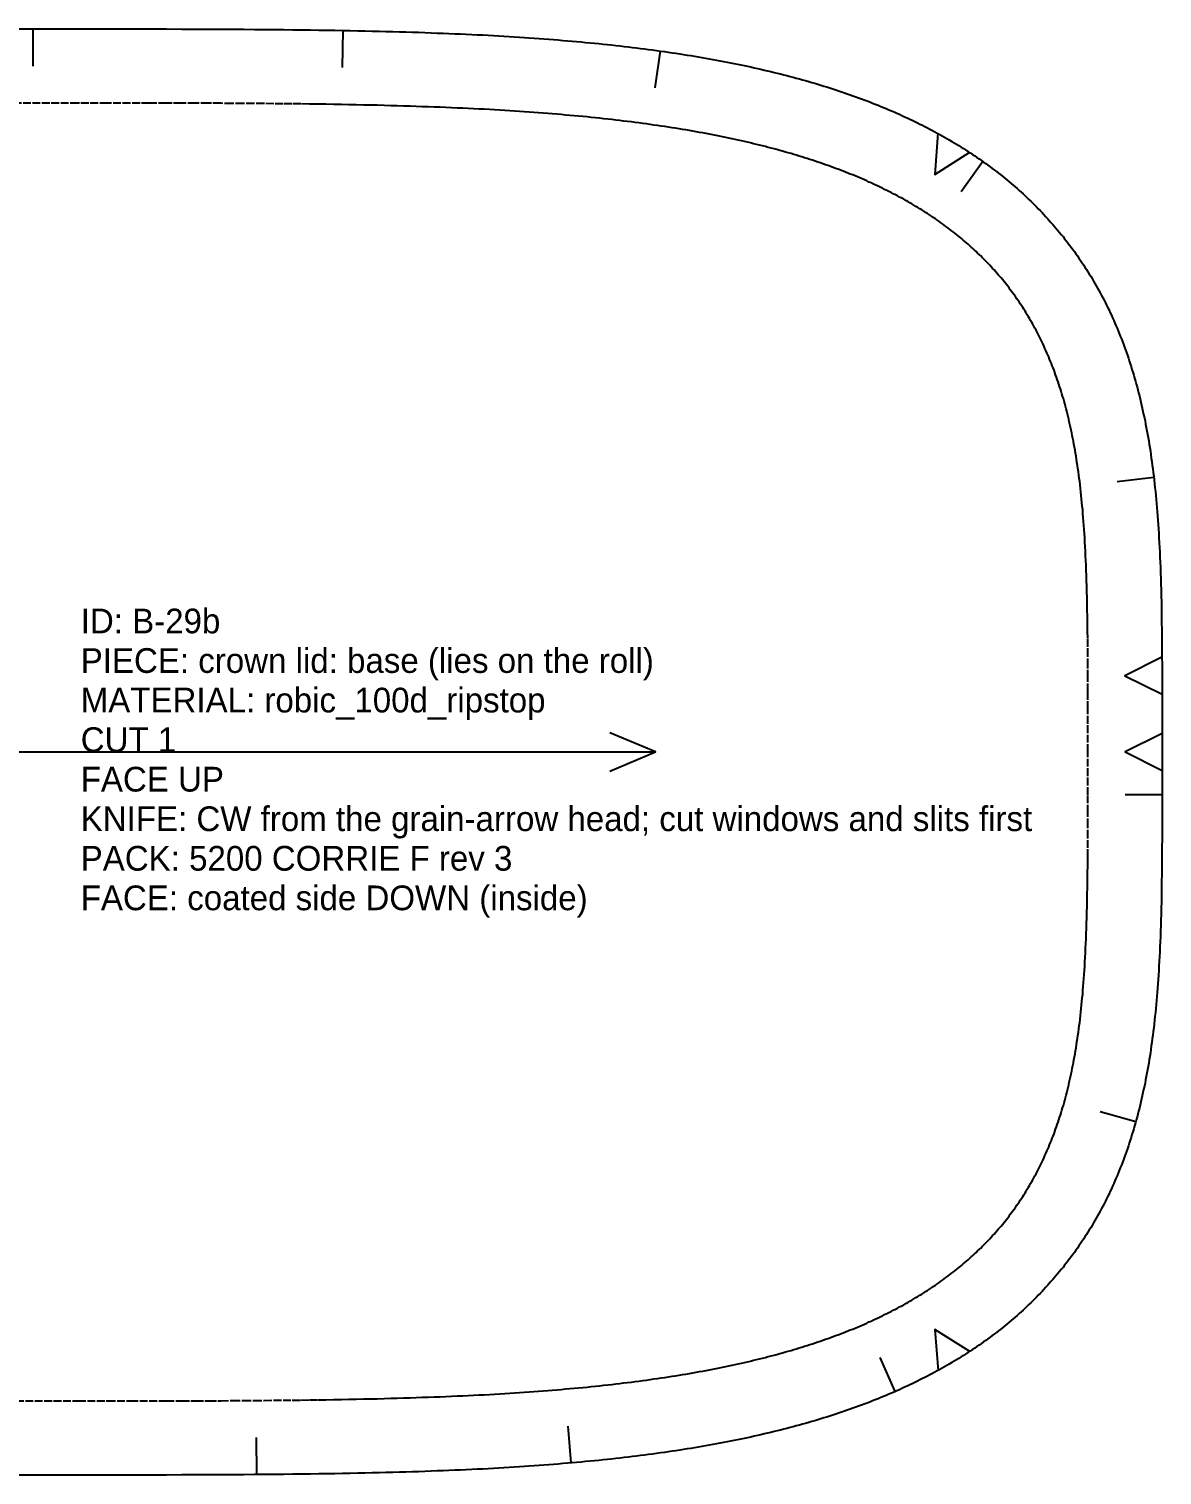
# Model space of a CAD drawing. Header units: millimetres. Extents: x 0 to 9408, y -22 to 1524.
# Drawn here: x 5064.6 to 5248, y 723.5 to 957.5 of the extents above; entities that cross this region are included whole.
import ezdxf

# ---------------------------------------------------------------- set-up
doc = ezdxf.new("R2010")
doc.units = ezdxf.units.MM
doc.linetypes.add('DASHED', pattern=[1.524, 1.27, -0.254])
for name, color, linetype in [('CUT', 7, 'Continuous'), ('GRAIN', 5, 'Continuous'), ('NOTCH', 1, 'Continuous'), ('SEW', 3, 'Continuous'), ('TEXT', 2, 'Continuous')]:
    doc.layers.add(name, color=color, linetype=linetype)

msp = doc.modelspace()

# ---------------------------------------------------------------- linework, layer by layer
at = {"layer": 'CUT'}
msp.add_lwpolyline([(5061, 957.5), (5072.56, 957.5), (5077.36, 957.5), (5081.04, 957.5), (5084.14, 957.49), (5086.87, 957.49), (5089.35, 957.48), (5091.62, 957.48), (5093.74, 957.47), (5095.74, 957.46), (5097.62, 957.45), (5099.41, 957.44), (5101.13, 957.43), (5102.77, 957.42), (5104.35, 957.4), (5105.88, 957.39), (5107.35, 957.37), (5108.79, 957.35), (5110.18, 957.34), (5111.53, 957.32), (5112.85, 957.3), (5114.14, 957.28), (5115.39, 957.26), (5116.62, 957.23), (5117.82, 957.21), (5119, 957.18), (5120.16, 957.16), (5121.29, 957.13), (5122.4, 957.1), (5123.49, 957.07), (5124.57, 957.04), (5125.62, 957.01), (5126.66, 956.98), (5127.69, 956.95), (5128.7, 956.91), (5129.69, 956.88), (5130.67, 956.84), (5131.64, 956.81), (5132.59, 956.77), (5133.53, 956.73), (5134.46, 956.69), (5135.37, 956.65), (5136.28, 956.6), (5137.17, 956.56), (5138.06, 956.52), (5138.93, 956.47), (5139.8, 956.42), (5140.65, 956.37), (5141.5, 956.33), (5142.34, 956.28), (5143.17, 956.22), (5143.99, 956.17), (5144.8, 956.12), (5145.6, 956.06), (5146.4, 956.01), (5147.19, 955.95), (5147.97, 955.9), (5148.74, 955.84), (5149.51, 955.78), (5150.27, 955.72), (5151.03, 955.65), (5151.77, 955.59), (5152.51, 955.53), (5153.25, 955.46), (5153.98, 955.4), (5154.7, 955.33), (5155.42, 955.26), (5156.13, 955.19), (5156.84, 955.12), (5157.54, 955.05), (5158.23, 954.97), (5158.92, 954.9), (5159.61, 954.82), (5160.29, 954.75), (5160.96, 954.67), (5161.63, 954.59), (5162.3, 954.51), (5162.96, 954.43), (5163.61, 954.35), (5164.26, 954.27), (5164.91, 954.18), (5165.55, 954.1), (5166.19, 954.01), (5166.83, 953.92), (5167.46, 953.83), (5168.08, 953.74), (5168.7, 953.65), (5169.32, 953.56), (5169.94, 953.46), (5170.55, 953.37), (5171.15, 953.27), (5171.76, 953.18), (5172.35, 953.08), (5172.95, 952.98), (5173.54, 952.88), (5174.13, 952.78), (5174.71, 952.67), (5175.29, 952.57), (5175.87, 952.46), (5176.45, 952.36), (5177.02, 952.25), (5177.59, 952.14), (5178.15, 952.03), (5178.71, 951.92), (5179.27, 951.8), (5179.82, 951.69), (5180.38, 951.57), (5180.93, 951.46), (5181.47, 951.34), (5182.01, 951.22), (5182.55, 951.1), (5183.09, 950.97), (5183.63, 950.85), (5184.16, 950.73), (5184.69, 950.6), (5185.21, 950.47), (5185.73, 950.35), (5186.25, 950.22), (5186.77, 950.08), (5187.29, 949.95), (5187.8, 949.82), (5188.31, 949.68), (5188.81, 949.55), (5189.32, 949.41), (5189.82, 949.27), (5190.32, 949.13), (5190.82, 948.99), (5191.31, 948.84), (5191.8, 948.7), (5192.29, 948.55), (5192.78, 948.41), (5193.26, 948.26), (5193.74, 948.11), (5194.22, 947.96), (5194.7, 947.8), (5195.18, 947.65), (5195.65, 947.49), (5196.12, 947.33), (5196.59, 947.18), (5197.05, 947.01), (5197.52, 946.85), (5197.98, 946.69), (5198.44, 946.53), (5198.89, 946.36), (5199.35, 946.19), (5199.8, 946.02), (5200.25, 945.85), (5200.7, 945.68), (5201.14, 945.51), (5201.59, 945.33), (5202.03, 945.15), (5202.47, 944.97), (5202.91, 944.79), (5203.34, 944.61), (5203.77, 944.43), (5204.21, 944.25), (5204.63, 944.06), (5205.06, 943.87), (5205.49, 943.68), (5205.91, 943.49), (5206.33, 943.3), (5206.75, 943.1), (5207.17, 942.91), (5207.58, 942.71), (5207.99, 942.51), (5208.4, 942.31), (5208.81, 942.11), (5209.22, 941.9), (5209.62, 941.69), (5210.03, 941.49), (5210.43, 941.28), (5210.83, 941.07), (5211.22, 940.85), (5211.62, 940.64), (5212.01, 940.42), (5212.4, 940.2), (5212.79, 939.98), (5213.18, 939.76), (5213.57, 939.54), (5213.95, 939.31), (5214.33, 939.08), (5214.71, 938.85), (5215.09, 938.62), (5215.46, 938.39), (5215.84, 938.16), (5216.21, 937.92), (5216.58, 937.68), (5216.95, 937.44), (5217.31, 937.2), (5217.68, 936.95), (5218.04, 936.71), (5218.4, 936.46), (5218.76, 936.21), (5219.11, 935.96), (5219.47, 935.71), (5219.82, 935.45), (5220.17, 935.19), (5220.52, 934.93), (5220.86, 934.67), (5221.21, 934.41), (5221.55, 934.14), (5221.89, 933.87), (5222.23, 933.61), (5222.57, 933.33), (5222.9, 933.06), (5223.23, 932.78), (5223.56, 932.51), (5223.89, 932.23), (5224.22, 931.95), (5224.54, 931.66), (5224.86, 931.38), (5225.18, 931.09), (5225.5, 930.8), (5225.82, 930.51), (5226.13, 930.21), (5226.44, 929.92), (5226.75, 929.62), (5227.06, 929.32), (5227.37, 929.02), (5227.67, 928.71), (5227.97, 928.41), (5228.27, 928.1), (5228.57, 927.79), (5228.86, 927.47), (5229.16, 927.16), (5229.45, 926.84), (5229.74, 926.52), (5230.02, 926.2), (5230.31, 925.88), (5230.59, 925.55), (5230.87, 925.22), (5231.15, 924.89), (5231.42, 924.56), (5231.69, 924.23), (5231.97, 923.89), (5232.23, 923.55), (5232.5, 923.21), (5232.76, 922.87), (5233.03, 922.53), (5233.29, 922.18), (5233.54, 921.83), (5233.8, 921.48), (5234.05, 921.12), (5234.3, 920.77), (5234.55, 920.41), (5234.79, 920.05), (5235.04, 919.69), (5235.28, 919.32), (5235.52, 918.96), (5235.75, 918.59), (5235.99, 918.22), (5236.22, 917.84), (5236.45, 917.47), (5236.68, 917.09), (5236.9, 916.71), (5237.12, 916.33), (5237.34, 915.94), (5237.56, 915.56), (5237.78, 915.17), (5237.99, 914.78), (5238.2, 914.38), (5238.41, 913.99), (5238.61, 913.59), (5238.82, 913.19), (5239.02, 912.79), (5239.22, 912.38), (5239.41, 911.98), (5239.61, 911.57), (5239.8, 911.16), (5239.99, 910.74), (5240.17, 910.33), (5240.36, 909.91), (5240.54, 909.49), (5240.72, 909.06), (5240.9, 908.64), (5241.07, 908.21), (5241.24, 907.78), (5241.41, 907.35), (5241.58, 906.91), (5241.75, 906.47), (5241.91, 906.03), (5242.07, 905.59), (5242.23, 905.14), (5242.39, 904.69), (5242.54, 904.24), (5242.69, 903.79), (5242.84, 903.33), (5242.99, 902.87), (5243.13, 902.41), (5243.27, 901.94), (5243.41, 901.47), (5243.55, 901), (5243.68, 900.53), (5243.82, 900.05), (5243.95, 899.57), (5244.08, 899.09), (5244.2, 898.6), (5244.33, 898.11), (5244.45, 897.62), (5244.57, 897.12), (5244.68, 896.62), (5244.8, 896.12), (5244.91, 895.61), (5245.02, 895.1), (5245.13, 894.58), (5245.24, 894.06), (5245.34, 893.54), (5245.44, 893.01), (5245.54, 892.48), (5245.64, 891.95), (5245.74, 891.41), (5245.83, 890.86), (5245.92, 890.31), (5246.01, 889.76), (5246.1, 889.2), (5246.18, 888.63), (5246.26, 888.06), (5246.35, 887.49), (5246.42, 886.91), (5246.5, 886.32), (5246.58, 885.72), (5246.65, 885.12), (5246.72, 884.52), (5246.79, 883.9), (5246.85, 883.28), (5246.92, 882.65), (5246.98, 882.02), (5247.04, 881.37), (5247.1, 880.72), (5247.16, 880.06), (5247.21, 879.39), (5247.26, 878.71), (5247.32, 878.01), (5247.36, 877.31), (5247.41, 876.6), (5247.46, 875.87), (5247.5, 875.13), (5247.54, 874.37), (5247.58, 873.6), (5247.62, 872.82), (5247.66, 872.02), (5247.69, 871.19), (5247.72, 870.35), (5247.75, 869.49), (5247.78, 868.6), (5247.81, 867.69), (5247.83, 866.75), (5247.86, 865.77), (5247.88, 864.76), (5247.9, 863.71), (5247.92, 862.61), (5247.93, 861.46), (5247.95, 860.25), (5247.96, 858.96), (5247.97, 857.57), (5247.98, 856.07), (5247.99, 854.42), (5247.99, 852.54), (5248, 850.33), (5248, 847.44), (5248, 840.5), (5248, 833.55), (5248, 830.67), (5247.99, 828.46), (5247.99, 826.58), (5247.98, 824.93), (5247.97, 823.43), (5247.96, 822.04), (5247.95, 820.75), (5247.93, 819.54), (5247.92, 818.39), (5247.9, 817.29), (5247.88, 816.24), (5247.86, 815.23), (5247.83, 814.25), (5247.81, 813.31), (5247.78, 812.4), (5247.75, 811.51), (5247.72, 810.65), (5247.69, 809.81), (5247.66, 808.98), (5247.62, 808.18), (5247.58, 807.4), (5247.54, 806.63), (5247.5, 805.87), (5247.46, 805.13), (5247.41, 804.4), (5247.36, 803.69), (5247.32, 802.99), (5247.26, 802.29), (5247.21, 801.61), (5247.16, 800.94), (5247.1, 800.28), (5247.04, 799.63), (5246.98, 798.98), (5246.92, 798.35), (5246.85, 797.72), (5246.79, 797.1), (5246.72, 796.48), (5246.65, 795.88), (5246.58, 795.28), (5246.5, 794.68), (5246.42, 794.09), (5246.35, 793.51), (5246.26, 792.94), (5246.18, 792.37), (5246.1, 791.8), (5246.01, 791.24), (5245.92, 790.69), (5245.83, 790.14), (5245.74, 789.59), (5245.64, 789.05), (5245.54, 788.52), (5245.44, 787.99), (5245.34, 787.46), (5245.24, 786.94), (5245.13, 786.42), (5245.02, 785.9), (5244.91, 785.39), (5244.8, 784.88), (5244.68, 784.38), (5244.57, 783.88), (5244.45, 783.38), (5244.33, 782.89), (5244.2, 782.4), (5244.08, 781.91), (5243.95, 781.43), (5243.82, 780.95), (5243.68, 780.47), (5243.55, 780), (5243.41, 779.53), (5243.27, 779.06), (5243.13, 778.59), (5242.99, 778.13), (5242.84, 777.67), (5242.69, 777.21), (5242.54, 776.76), (5242.39, 776.31), (5242.23, 775.86), (5242.07, 775.41), (5241.91, 774.97), (5241.75, 774.53), (5241.58, 774.09), (5241.41, 773.65), (5241.24, 773.22), (5241.07, 772.79), (5240.9, 772.36), (5240.72, 771.94), (5240.54, 771.51), (5240.36, 771.09), (5240.17, 770.67), (5239.99, 770.26), (5239.8, 769.84), (5239.61, 769.43), (5239.41, 769.02), (5239.22, 768.62), (5239.02, 768.21), (5238.82, 767.81), (5238.61, 767.41), (5238.41, 767.01), (5238.2, 766.62), (5237.99, 766.22), (5237.78, 765.83), (5237.56, 765.44), (5237.34, 765.06), (5237.12, 764.67), (5236.9, 764.29), (5236.68, 763.91), (5236.45, 763.53), (5236.22, 763.16), (5235.99, 762.78), (5235.75, 762.41), (5235.52, 762.04), (5235.28, 761.68), (5235.04, 761.31), (5234.79, 760.95), (5234.55, 760.59), (5234.3, 760.23), (5234.05, 759.88), (5233.8, 759.52), (5233.54, 759.17), (5233.29, 758.82), (5233.03, 758.47), (5232.76, 758.13), (5232.5, 757.79), (5232.23, 757.45), (5231.97, 757.11), (5231.69, 756.77), (5231.42, 756.44), (5231.15, 756.11), (5230.87, 755.78), (5230.59, 755.45), (5230.31, 755.12), (5230.02, 754.8), (5229.74, 754.48), (5229.45, 754.16), (5229.16, 753.84), (5228.86, 753.53), (5228.57, 753.21), (5228.27, 752.9), (5227.97, 752.59), (5227.67, 752.29), (5227.37, 751.98), (5227.06, 751.68), (5226.75, 751.38), (5226.44, 751.08), (5226.13, 750.79), (5225.82, 750.49), (5225.5, 750.2), (5225.18, 749.91), (5224.86, 749.62), (5224.54, 749.34), (5224.22, 749.05), (5223.89, 748.77), (5223.56, 748.49), (5223.23, 748.22), (5222.9, 747.94), (5222.57, 747.67), (5222.23, 747.39), (5221.89, 747.13), (5221.55, 746.86), (5221.21, 746.59), (5220.86, 746.33), (5220.52, 746.07), (5220.17, 745.81), (5219.82, 745.55), (5219.47, 745.29), (5219.11, 745.04), (5218.76, 744.79), (5218.4, 744.54), (5218.04, 744.29), (5217.68, 744.05), (5217.31, 743.8), (5216.95, 743.56), (5216.58, 743.32), (5216.21, 743.08), (5215.84, 742.84), (5215.46, 742.61), (5215.09, 742.38), (5214.71, 742.15), (5214.33, 741.92), (5213.95, 741.69), (5213.57, 741.46), (5213.18, 741.24), (5212.79, 741.02), (5212.4, 740.8), (5212.01, 740.58), (5211.62, 740.36), (5211.22, 740.15), (5210.83, 739.93), (5210.43, 739.72), (5210.03, 739.51), (5209.62, 739.31), (5209.22, 739.1), (5208.81, 738.89), (5208.4, 738.69), (5207.99, 738.49), (5207.58, 738.29), (5207.17, 738.09), (5206.75, 737.9), (5206.33, 737.7), (5205.91, 737.51), (5205.49, 737.32), (5205.06, 737.13), (5204.63, 736.94), (5204.21, 736.75), (5203.77, 736.57), (5203.34, 736.39), (5202.91, 736.21), (5202.47, 736.03), (5202.03, 735.85), (5201.59, 735.67), (5201.14, 735.49), (5200.7, 735.32), (5200.25, 735.15), (5199.8, 734.98), (5199.35, 734.81), (5198.89, 734.64), (5198.44, 734.47), (5197.98, 734.31), (5197.52, 734.15), (5197.05, 733.99), (5196.59, 733.82), (5196.12, 733.67), (5195.65, 733.51), (5195.18, 733.35), (5194.7, 733.2), (5194.22, 733.04), (5193.74, 732.89), (5193.26, 732.74), (5192.78, 732.59), (5192.29, 732.45), (5191.8, 732.3), (5191.31, 732.16), (5190.82, 732.01), (5190.32, 731.87), (5189.82, 731.73), (5189.32, 731.59), (5188.81, 731.45), (5188.31, 731.32), (5187.8, 731.18), (5187.29, 731.05), (5186.77, 730.92), (5186.25, 730.78), (5185.73, 730.65), (5185.21, 730.53), (5184.69, 730.4), (5184.16, 730.27), (5183.63, 730.15), (5183.09, 730.03), (5182.55, 729.9), (5182.01, 729.78), (5181.47, 729.66), (5180.93, 729.54), (5180.38, 729.43), (5179.82, 729.31), (5179.27, 729.2), (5178.71, 729.08), (5178.15, 728.97), (5177.59, 728.86), (5177.02, 728.75), (5176.45, 728.64), (5175.87, 728.54), (5175.29, 728.43), (5174.71, 728.33), (5174.13, 728.22), (5173.54, 728.12), (5172.95, 728.02), (5172.35, 727.92), (5171.76, 727.82), (5171.15, 727.73), (5170.55, 727.63), (5169.94, 727.54), (5169.32, 727.44), (5168.7, 727.35), (5168.08, 727.26), (5167.46, 727.17), (5166.83, 727.08), (5166.19, 726.99), (5165.55, 726.9), (5164.91, 726.82), (5164.26, 726.73), (5163.61, 726.65), (5162.96, 726.57), (5162.3, 726.49), (5161.63, 726.41), (5160.96, 726.33), (5160.29, 726.25), (5159.61, 726.18), (5158.92, 726.1), (5158.23, 726.03), (5157.54, 725.95), (5156.84, 725.88), (5156.13, 725.81), (5155.42, 725.74), (5154.7, 725.67), (5153.98, 725.6), (5153.25, 725.54), (5152.51, 725.47), (5151.77, 725.41), (5151.03, 725.35), (5150.27, 725.28), (5149.51, 725.22), (5148.74, 725.16), (5147.97, 725.1), (5147.19, 725.05), (5146.4, 724.99), (5145.6, 724.94), (5144.8, 724.88), (5143.99, 724.83), (5143.17, 724.78), (5142.34, 724.72), (5141.5, 724.67), (5140.65, 724.63), (5139.8, 724.58), (5138.93, 724.53), (5138.06, 724.48), (5137.17, 724.44), (5136.28, 724.4), (5135.37, 724.35), (5134.46, 724.31), (5133.53, 724.27), (5132.59, 724.23), (5131.64, 724.19), (5130.67, 724.16), (5129.69, 724.12), (5128.7, 724.09), (5127.69, 724.05), (5126.66, 724.02), (5125.62, 723.99), (5124.57, 723.96), (5123.49, 723.93), (5122.4, 723.9), (5121.29, 723.87), (5120.16, 723.84), (5119, 723.82), (5117.82, 723.79), (5116.62, 723.77), (5115.39, 723.74), (5114.14, 723.72), (5112.85, 723.7), (5111.53, 723.68), (5110.18, 723.66), (5108.79, 723.65), (5107.35, 723.63), (5105.88, 723.61), (5104.34, 723.6), (5102.76, 723.58), (5101.12, 723.57), (5099.4, 723.56), (5097.61, 723.55), (5095.73, 723.54), (5093.74, 723.53), (5091.62, 723.52), (5089.34, 723.52), (5086.87, 723.51), (5084.13, 723.51), (5081.03, 723.5), (5077.35, 723.5), (5072.56, 723.5), (5061, 723.5)], dxfattribs=at)
at = {"layer": 'GRAIN'}
for points in [[(5158.63, 837.38), (5166, 840.5), (5158.63, 843.62)], [(4956, 840.5), (5166, 840.5)]]:
    msp.add_lwpolyline(points, dxfattribs=at)
at = {"layer": 'NOTCH'}
for points in [[(5065.23, 957.5), (5065.23, 951.5)], [(5115.44, 957.26), (5115.33, 951.26)], [(5166.75, 953.93), (5165.92, 947.99)], [(5211.73, 940.64), (5211.22, 933.95), (5216.88, 937.56)], [(5218.98, 936.05), (5215.51, 931.16)], [(5246.67, 884.94), (5240.71, 884.24)], [(5247.98, 855.84), (5241.99, 852.83), (5248, 849.84)], [(5248, 843.52), (5242, 840.52), (5248, 837.52)], [(5248, 833.57), (5242, 833.58)], [(5243.73, 780.65), (5237.96, 782.27)], [(5216.91, 743.47), (5211.25, 747.07), (5211.77, 740.38)], [(5204.81, 737.02), (5202.4, 742.51)], [(5152.38, 725.46), (5151.86, 731.44)], [(5101.48, 723.57), (5101.43, 729.57)]]:
    msp.add_lwpolyline(points, dxfattribs=at)
at = {"layer": 'SEW', "linetype": 'DASHED'}
msp.add_lwpolyline([(5061, 735.5), (5072.56, 735.5), (5077.35, 735.5), (5081.02, 735.5), (5084.12, 735.51), (5086.85, 735.51), (5089.31, 735.52), (5091.58, 735.52), (5093.69, 735.53), (5095.67, 735.54), (5097.55, 735.55), (5099.33, 735.56), (5101.03, 735.57), (5102.67, 735.58), (5104.24, 735.6), (5105.75, 735.61), (5107.22, 735.63), (5108.64, 735.64), (5110.02, 735.66), (5111.36, 735.68), (5112.66, 735.7), (5113.94, 735.72), (5115.18, 735.74), (5116.39, 735.76), (5117.58, 735.79), (5118.74, 735.81), (5119.88, 735.84), (5121, 735.86), (5122.09, 735.89), (5123.17, 735.92), (5124.22, 735.95), (5125.26, 735.98), (5126.29, 736.01), (5127.29, 736.04), (5128.28, 736.08), (5129.26, 736.11), (5130.22, 736.15), (5131.16, 736.18), (5132.1, 736.22), (5133.02, 736.26), (5133.92, 736.3), (5134.82, 736.34), (5135.71, 736.38), (5136.58, 736.43), (5137.44, 736.47), (5138.3, 736.51), (5139.14, 736.56), (5139.97, 736.61), (5140.8, 736.65), (5141.61, 736.7), (5142.42, 736.75), (5143.21, 736.8), (5144, 736.85), (5144.78, 736.91), (5145.55, 736.96), (5146.32, 737.02), (5147.07, 737.07), (5147.82, 737.13), (5148.57, 737.19), (5149.3, 737.24), (5150.03, 737.3), (5150.75, 737.37), (5151.47, 737.43), (5152.17, 737.49), (5152.88, 737.55), (5153.57, 737.62), (5154.26, 737.68), (5154.95, 737.75), (5155.62, 737.82), (5156.3, 737.89), (5156.96, 737.96), (5157.63, 738.03), (5158.28, 738.1), (5158.93, 738.17), (5159.58, 738.25), (5160.22, 738.32), (5160.85, 738.4), (5161.48, 738.48), (5162.11, 738.56), (5162.73, 738.64), (5163.34, 738.72), (5163.96, 738.8), (5164.56, 738.88), (5165.16, 738.96), (5165.76, 739.05), (5166.35, 739.13), (5166.94, 739.22), (5167.53, 739.31), (5168.11, 739.4), (5168.69, 739.48), (5169.26, 739.58), (5169.83, 739.67), (5170.39, 739.76), (5170.95, 739.85), (5171.51, 739.95), (5172.06, 740.04), (5172.61, 740.14), (5173.15, 740.24), (5173.69, 740.34), (5174.23, 740.44), (5174.77, 740.54), (5175.3, 740.64), (5175.82, 740.75), (5176.35, 740.85), (5176.87, 740.96), (5177.38, 741.06), (5177.9, 741.17), (5178.41, 741.28), (5178.91, 741.39), (5179.42, 741.5), (5179.92, 741.61), (5180.41, 741.72), (5180.91, 741.84), (5181.4, 741.95), (5181.88, 742.07), (5182.37, 742.18), (5182.85, 742.3), (5183.33, 742.42), (5183.8, 742.54), (5184.27, 742.66), (5184.74, 742.79), (5185.21, 742.91), (5185.67, 743.03), (5186.13, 743.16), (5186.59, 743.29), (5187.05, 743.42), (5187.5, 743.54), (5187.95, 743.67), (5188.39, 743.81), (5188.84, 743.94), (5189.28, 744.07), (5189.71, 744.21), (5190.15, 744.34), (5190.58, 744.48), (5191.01, 744.62), (5191.44, 744.76), (5191.86, 744.9), (5192.29, 745.04), (5192.7, 745.18), (5193.12, 745.32), (5193.54, 745.47), (5193.95, 745.61), (5194.36, 745.76), (5194.76, 745.91), (5195.17, 746.06), (5195.57, 746.21), (5195.97, 746.36), (5196.37, 746.51), (5196.76, 746.67), (5197.15, 746.82), (5197.54, 746.98), (5197.93, 747.13), (5198.31, 747.29), (5198.69, 747.45), (5199.07, 747.61), (5199.45, 747.77), (5199.83, 747.94), (5200.2, 748.1), (5200.57, 748.27), (5200.94, 748.43), (5201.3, 748.6), (5201.67, 748.77), (5202.03, 748.94), (5202.39, 749.11), (5202.75, 749.28), (5203.1, 749.46), (5203.45, 749.63), (5203.8, 749.81), (5204.15, 749.98), (5204.5, 750.16), (5204.84, 750.34), (5205.18, 750.52), (5205.52, 750.7), (5205.86, 750.89), (5206.19, 751.07), (5206.53, 751.26), (5206.86, 751.45), (5207.18, 751.63), (5207.51, 751.82), (5207.83, 752.01), (5208.16, 752.21), (5208.48, 752.4), (5208.79, 752.59), (5209.11, 752.79), (5209.42, 752.99), (5209.74, 753.18), (5210.05, 753.38), (5210.35, 753.59), (5210.66, 753.79), (5210.96, 753.99), (5211.26, 754.2), (5211.56, 754.4), (5211.86, 754.61), (5212.16, 754.82), (5212.45, 755.03), (5212.74, 755.24), (5213.03, 755.45), (5213.32, 755.67), (5213.6, 755.88), (5213.89, 756.1), (5214.17, 756.32), (5214.45, 756.54), (5214.72, 756.76), (5215, 756.98), (5215.27, 757.2), (5215.54, 757.43), (5215.81, 757.66), (5216.08, 757.88), (5216.35, 758.11), (5216.61, 758.34), (5216.87, 758.58), (5217.13, 758.81), (5217.39, 759.04), (5217.65, 759.28), (5217.9, 759.52), (5218.15, 759.76), (5218.4, 760), (5218.65, 760.24), (5218.9, 760.49), (5219.14, 760.73), (5219.39, 760.98), (5219.63, 761.23), (5219.87, 761.48), (5220.1, 761.73), (5220.34, 761.98), (5220.57, 762.24), (5220.81, 762.49), (5221.04, 762.75), (5221.26, 763.01), (5221.49, 763.27), (5221.71, 763.53), (5221.94, 763.8), (5222.16, 764.06), (5222.38, 764.33), (5222.59, 764.6), (5222.81, 764.87), (5223.02, 765.15), (5223.23, 765.42), (5223.44, 765.7), (5223.65, 765.97), (5223.86, 766.25), (5224.06, 766.54), (5224.26, 766.82), (5224.46, 767.1), (5224.66, 767.39), (5224.86, 767.68), (5225.05, 767.97), (5225.25, 768.26), (5225.44, 768.56), (5225.63, 768.85), (5225.82, 769.15), (5226, 769.45), (5226.19, 769.75), (5226.37, 770.06), (5226.55, 770.36), (5226.73, 770.67), (5226.91, 770.98), (5227.08, 771.29), (5227.26, 771.61), (5227.43, 771.92), (5227.6, 772.24), (5227.77, 772.56), (5227.94, 772.88), (5228.1, 773.21), (5228.26, 773.54), (5228.43, 773.86), (5228.59, 774.2), (5228.74, 774.53), (5228.9, 774.87), (5229.05, 775.2), (5229.21, 775.55), (5229.36, 775.89), (5229.51, 776.23), (5229.66, 776.58), (5229.8, 776.93), (5229.95, 777.29), (5230.09, 777.64), (5230.23, 778), (5230.37, 778.36), (5230.51, 778.73), (5230.64, 779.09), (5230.77, 779.46), (5230.91, 779.84), (5231.04, 780.21), (5231.17, 780.59), (5231.29, 780.97), (5231.42, 781.35), (5231.54, 781.74), (5231.66, 782.13), (5231.78, 782.52), (5231.9, 782.92), (5232.02, 783.32), (5232.13, 783.73), (5232.25, 784.13), (5232.36, 784.54), (5232.47, 784.96), (5232.58, 785.37), (5232.68, 785.8), (5232.79, 786.22), (5232.89, 786.65), (5232.99, 787.08), (5233.09, 787.52), (5233.19, 787.96), (5233.29, 788.41), (5233.38, 788.86), (5233.47, 789.31), (5233.57, 789.77), (5233.65, 790.23), (5233.74, 790.7), (5233.83, 791.17), (5233.91, 791.65), (5234, 792.13), (5234.08, 792.62), (5234.16, 793.12), (5234.23, 793.62), (5234.31, 794.12), (5234.38, 794.63), (5234.46, 795.15), (5234.53, 795.68), (5234.6, 796.21), (5234.67, 796.75), (5234.73, 797.29), (5234.8, 797.84), (5234.86, 798.4), (5234.92, 798.97), (5234.98, 799.55), (5235.04, 800.13), (5235.09, 800.73), (5235.15, 801.33), (5235.2, 801.94), (5235.25, 802.57), (5235.3, 803.2), (5235.35, 803.84), (5235.39, 804.5), (5235.44, 805.17), (5235.48, 805.86), (5235.52, 806.55), (5235.56, 807.26), (5235.6, 807.99), (5235.63, 808.74), (5235.67, 809.5), (5235.7, 810.28), (5235.73, 811.09), (5235.76, 811.92), (5235.79, 812.77), (5235.81, 813.65), (5235.84, 814.56), (5235.86, 815.5), (5235.88, 816.48), (5235.9, 817.5), (5235.92, 818.57), (5235.93, 819.7), (5235.95, 820.88), (5235.96, 822.15), (5235.97, 823.51), (5235.98, 824.99), (5235.99, 826.63), (5235.99, 828.49), (5236, 830.69), (5236, 833.56), (5236, 840.5), (5236, 847.44), (5236, 850.31), (5235.99, 852.51), (5235.99, 854.37), (5235.98, 856.01), (5235.97, 857.49), (5235.96, 858.85), (5235.95, 860.12), (5235.93, 861.3), (5235.92, 862.43), (5235.9, 863.5), (5235.88, 864.52), (5235.86, 865.5), (5235.84, 866.44), (5235.81, 867.35), (5235.79, 868.23), (5235.76, 869.08), (5235.73, 869.91), (5235.7, 870.72), (5235.67, 871.5), (5235.63, 872.26), (5235.6, 873.01), (5235.56, 873.74), (5235.52, 874.45), (5235.48, 875.14), (5235.44, 875.83), (5235.39, 876.5), (5235.35, 877.16), (5235.3, 877.8), (5235.25, 878.43), (5235.2, 879.06), (5235.15, 879.67), (5235.09, 880.27), (5235.04, 880.87), (5234.98, 881.45), (5234.92, 882.03), (5234.86, 882.6), (5234.8, 883.16), (5234.73, 883.71), (5234.67, 884.25), (5234.6, 884.79), (5234.53, 885.32), (5234.46, 885.85), (5234.38, 886.37), (5234.31, 886.88), (5234.23, 887.38), (5234.16, 887.88), (5234.08, 888.38), (5234, 888.87), (5233.91, 889.35), (5233.83, 889.83), (5233.74, 890.3), (5233.65, 890.77), (5233.57, 891.23), (5233.47, 891.69), (5233.38, 892.14), (5233.29, 892.59), (5233.19, 893.04), (5233.09, 893.48), (5232.99, 893.92), (5232.89, 894.35), (5232.79, 894.78), (5232.68, 895.2), (5232.58, 895.63), (5232.47, 896.04), (5232.36, 896.46), (5232.25, 896.87), (5232.13, 897.27), (5232.02, 897.68), (5231.9, 898.08), (5231.78, 898.48), (5231.66, 898.87), (5231.54, 899.26), (5231.42, 899.65), (5231.29, 900.03), (5231.17, 900.41), (5231.04, 900.79), (5230.91, 901.16), (5230.77, 901.54), (5230.64, 901.91), (5230.51, 902.27), (5230.37, 902.64), (5230.23, 903), (5230.09, 903.36), (5229.95, 903.71), (5229.8, 904.07), (5229.66, 904.42), (5229.51, 904.77), (5229.36, 905.11), (5229.21, 905.45), (5229.05, 905.8), (5228.9, 906.13), (5228.74, 906.47), (5228.59, 906.8), (5228.43, 907.14), (5228.26, 907.46), (5228.1, 907.79), (5227.94, 908.12), (5227.77, 908.44), (5227.6, 908.76), (5227.43, 909.08), (5227.26, 909.39), (5227.08, 909.71), (5226.91, 910.02), (5226.73, 910.33), (5226.55, 910.64), (5226.37, 910.94), (5226.19, 911.25), (5226, 911.55), (5225.82, 911.85), (5225.63, 912.15), (5225.44, 912.44), (5225.25, 912.74), (5225.05, 913.03), (5224.86, 913.32), (5224.66, 913.61), (5224.46, 913.9), (5224.26, 914.18), (5224.06, 914.46), (5223.86, 914.75), (5223.65, 915.03), (5223.44, 915.3), (5223.23, 915.58), (5223.02, 915.85), (5222.81, 916.13), (5222.59, 916.4), (5222.38, 916.67), (5222.16, 916.94), (5221.94, 917.2), (5221.71, 917.47), (5221.49, 917.73), (5221.26, 917.99), (5221.04, 918.25), (5220.81, 918.51), (5220.57, 918.76), (5220.34, 919.02), (5220.1, 919.27), (5219.87, 919.52), (5219.63, 919.77), (5219.39, 920.02), (5219.14, 920.27), (5218.9, 920.51), (5218.65, 920.76), (5218.4, 921), (5218.15, 921.24), (5217.9, 921.48), (5217.65, 921.72), (5217.39, 921.96), (5217.13, 922.19), (5216.87, 922.42), (5216.61, 922.66), (5216.35, 922.89), (5216.08, 923.12), (5215.81, 923.34), (5215.54, 923.57), (5215.27, 923.8), (5215, 924.02), (5214.72, 924.24), (5214.45, 924.46), (5214.17, 924.68), (5213.89, 924.9), (5213.6, 925.12), (5213.32, 925.33), (5213.03, 925.55), (5212.74, 925.76), (5212.45, 925.97), (5212.16, 926.18), (5211.86, 926.39), (5211.56, 926.6), (5211.26, 926.8), (5210.96, 927.01), (5210.66, 927.21), (5210.35, 927.41), (5210.05, 927.62), (5209.74, 927.82), (5209.42, 928.01), (5209.11, 928.21), (5208.79, 928.41), (5208.48, 928.6), (5208.16, 928.79), (5207.83, 928.99), (5207.51, 929.18), (5207.18, 929.37), (5206.86, 929.55), (5206.53, 929.74), (5206.19, 929.93), (5205.86, 930.11), (5205.52, 930.3), (5205.18, 930.48), (5204.84, 930.66), (5204.5, 930.84), (5204.15, 931.02), (5203.8, 931.19), (5203.45, 931.37), (5203.1, 931.54), (5202.75, 931.72), (5202.39, 931.89), (5202.03, 932.06), (5201.67, 932.23), (5201.3, 932.4), (5200.94, 932.57), (5200.57, 932.73), (5200.2, 932.9), (5199.83, 933.06), (5199.45, 933.23), (5199.07, 933.39), (5198.69, 933.55), (5198.31, 933.71), (5197.93, 933.87), (5197.54, 934.02), (5197.15, 934.18), (5196.76, 934.33), (5196.37, 934.49), (5195.97, 934.64), (5195.57, 934.79), (5195.17, 934.94), (5194.76, 935.09), (5194.36, 935.24), (5193.95, 935.39), (5193.54, 935.53), (5193.12, 935.68), (5192.7, 935.82), (5192.29, 935.96), (5191.86, 936.1), (5191.44, 936.24), (5191.01, 936.38), (5190.58, 936.52), (5190.15, 936.66), (5189.71, 936.79), (5189.28, 936.93), (5188.84, 937.06), (5188.39, 937.19), (5187.95, 937.33), (5187.5, 937.46), (5187.05, 937.58), (5186.59, 937.71), (5186.13, 937.84), (5185.67, 937.97), (5185.21, 938.09), (5184.74, 938.21), (5184.27, 938.34), (5183.8, 938.46), (5183.33, 938.58), (5182.85, 938.7), (5182.37, 938.82), (5181.88, 938.93), (5181.4, 939.05), (5180.91, 939.16), (5180.41, 939.28), (5179.92, 939.39), (5179.42, 939.5), (5178.91, 939.61), (5178.41, 939.72), (5177.9, 939.83), (5177.38, 939.94), (5176.87, 940.04), (5176.35, 940.15), (5175.82, 940.25), (5175.3, 940.36), (5174.77, 940.46), (5174.23, 940.56), (5173.69, 940.66), (5173.15, 940.76), (5172.61, 940.86), (5172.06, 940.96), (5171.51, 941.05), (5170.95, 941.15), (5170.39, 941.24), (5169.83, 941.33), (5169.26, 941.42), (5168.69, 941.52), (5168.11, 941.6), (5167.53, 941.69), (5166.94, 941.78), (5166.35, 941.87), (5165.76, 941.95), (5165.16, 942.04), (5164.56, 942.12), (5163.96, 942.2), (5163.34, 942.28), (5162.73, 942.36), (5162.11, 942.44), (5161.48, 942.52), (5160.85, 942.6), (5160.22, 942.68), (5159.58, 942.75), (5158.93, 942.83), (5158.28, 942.9), (5157.63, 942.97), (5156.96, 943.04), (5156.3, 943.11), (5155.62, 943.18), (5154.95, 943.25), (5154.26, 943.32), (5153.57, 943.38), (5152.88, 943.45), (5152.17, 943.51), (5151.47, 943.57), (5150.75, 943.63), (5150.03, 943.7), (5149.3, 943.76), (5148.57, 943.81), (5147.82, 943.87), (5147.07, 943.93), (5146.32, 943.98), (5145.55, 944.04), (5144.78, 944.09), (5144, 944.15), (5143.21, 944.2), (5142.42, 944.25), (5141.61, 944.3), (5140.8, 944.35), (5139.97, 944.39), (5139.14, 944.44), (5138.3, 944.49), (5137.44, 944.53), (5136.58, 944.57), (5135.71, 944.62), (5134.82, 944.66), (5133.92, 944.7), (5133.02, 944.74), (5132.1, 944.78), (5131.16, 944.82), (5130.22, 944.85), (5129.26, 944.89), (5128.28, 944.92), (5127.29, 944.96), (5126.29, 944.99), (5125.26, 945.02), (5124.22, 945.05), (5123.17, 945.08), (5122.09, 945.11), (5121, 945.14), (5119.88, 945.16), (5118.74, 945.19), (5117.58, 945.21), (5116.39, 945.24), (5115.18, 945.26), (5113.94, 945.28), (5112.66, 945.3), (5111.36, 945.32), (5110.02, 945.34), (5108.64, 945.36), (5107.22, 945.37), (5105.75, 945.39), (5104.24, 945.4), (5102.67, 945.42), (5101.03, 945.43), (5099.33, 945.44), (5097.55, 945.45), (5095.67, 945.46), (5093.69, 945.47), (5091.58, 945.48), (5089.31, 945.48), (5086.85, 945.49), (5084.12, 945.49), (5081.02, 945.5), (5077.35, 945.5), (5072.56, 945.5), (5061, 945.5)], dxfattribs=at)

# ---------------------------------------------------------------- texts
at = {"layer": 'TEXT'}
for s, p in [('ID: B-29b', (5073, 859.7)), ('PIECE: crown lid: base (lies on the roll)', (5073, 853.3)), ('MATERIAL: robic_100d_ripstop', (5073, 846.9)), ('CUT 1', (5073, 840.5)), ('FACE UP', (5073, 834.1)), ('KNIFE: CW from the grain-arrow head; cut windows and slits first', (5073, 827.7)), ('PACK: 5200 CORRIE F rev 3', (5073, 821.3)), ('FACE: coated side DOWN (inside)', (5073, 814.9))]:
    msp.add_text(s, height=4, dxfattribs=at).set_placement(p)

doc.saveas('drawing.dxf')
